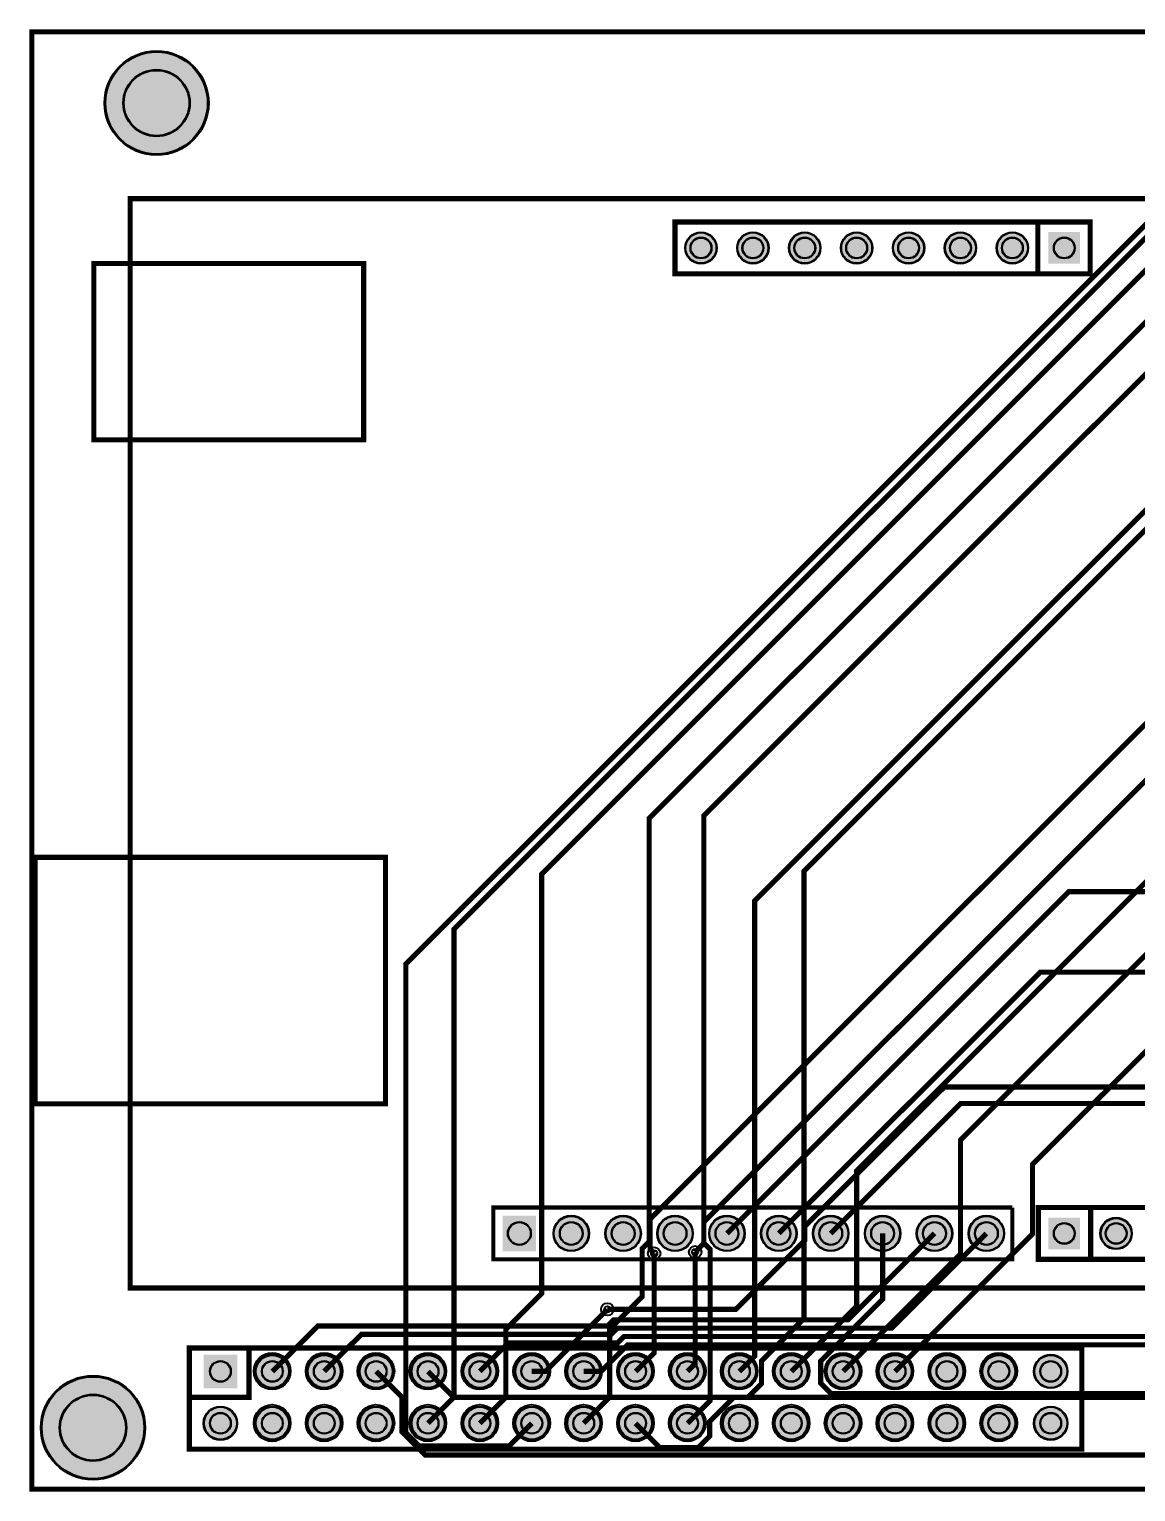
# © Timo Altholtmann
# Model space of a CAD drawing. Header units: millimetres. Extents: x 0 to 106, y 0 to 71.
# Drawn here: x -0.2 to 54, y -0.1 to 71.5 of the extents above; entities that cross this region are included whole.
import ezdxf

# ---------------------------------------------------------------- set-up
doc = ezdxf.new("R2010")
doc.units = ezdxf.units.MM
for name, color, linetype, true_color in [('BoardOutLine', 7, 'Continuous', 0xff00ff), ('BottomLayer', 7, 'Continuous', 0x0000ff), ('BottomSilkLayer', 7, 'Continuous', 0x66cc33), ('BottomSolderMaskLayer', 7, 'Continuous', 0xaa00ff), ('Hole', 7, 'Continuous', 0x222222), ('Multi-Layer', 7, 'Continuous', 0xc0c0c0), ('TopLayer', 7, 'Continuous', 0xff0000), ('TopSilkLayer', 7, 'Continuous', 0xffcc00), ('TopSolderMaskLayer', 7, 'Continuous', 0x800080)]:
    doc.layers.add(name, color=color, linetype=linetype, true_color=true_color)

msp = doc.modelspace()

# ---------------------------------------------------------------- hatches: boundary and pattern name
at = {"layer": 'BottomSolderMaskLayer'}
for points in [[(3.491, 67.88, 1), (8.592, 67.88, 1)], [(31.914, 60.782, 1), (33.465, 60.782, 1)], [(34.454, 60.782, 1), (36.005, 60.782, 1)], [(36.994, 60.782, 1), (38.545, 60.782, 1)], [(39.534, 60.782, 1), (41.085, 60.782, 1)], [(42.074, 60.782, 1), (43.625, 60.782, 1)], [(44.614, 60.782, 1), (46.165, 60.782, 1)], [(47.154, 60.782, 1), (48.705, 60.782, 1)], [(51.245, 60.007), (49.694, 60.007), (49.694, 61.558), (51.245, 61.558)], [(22.987, 13.398), (24.613, 13.398), (24.613, 11.647), (22.987, 11.647)], [(25.464, 12.522, 1), (27.215, 12.522, 1)], [(28.004, 12.522, 1), (29.755, 12.522, 1)], [(30.544, 12.522, 1), (32.295, 12.522, 1)], [(33.084, 12.522, 1), (34.835, 12.522, 1)], [(35.624, 12.522, 1), (37.375, 12.522, 1)], [(38.164, 12.522, 1), (39.915, 12.522, 1)], [(40.704, 12.522, 1), (42.455, 12.522, 1)], [(43.244, 12.522, 1), (44.995, 12.522, 1)], [(45.784, 12.522, 1), (47.535, 12.522, 1)], [(49.695, 13.298), (51.245, 13.298), (51.245, 11.747), (49.695, 11.747)], [(52.234, 12.522, 1), (53.785, 12.522, 1)], [(8.344, 4.94), (9.995, 4.94), (9.995, 6.591), (8.344, 6.591)], [(10.884, 5.766, 1), (12.535, 5.766, 1)], [(13.424, 5.766, 1), (15.075, 5.766, 1)], [(15.964, 5.766, 1), (17.615, 5.766, 1)], [(18.504, 5.766, 1), (20.155, 5.766, 1)], [(21.044, 5.766, 1), (22.695, 5.766, 1)], [(23.584, 5.766, 1), (25.235, 5.766, 1)], [(26.124, 5.766, 1), (27.775, 5.766, 1)], [(28.664, 5.766, 1), (30.315, 5.766, 1)], [(31.204, 5.766, 1), (32.855, 5.766, 1)], [(33.744, 5.766, 1), (35.395, 5.766, 1)], [(36.284, 5.766, 1), (37.935, 5.766, 1)], [(38.824, 5.766, 1), (40.475, 5.766, 1)], [(41.364, 5.766, 1), (43.015, 5.766, 1)], [(43.904, 5.766, 1), (45.555, 5.766, 1)], [(46.444, 5.766, 1), (48.095, 5.766, 1)], [(48.984, 5.766, 1), (50.635, 5.766, 1)], [(0.381, 3.008, 1), (5.482, 3.008, 1)], [(8.344, 3.226, 1), (9.995, 3.226, 1)], [(10.884, 3.226, 1), (12.535, 3.226, 1)], [(13.424, 3.226, 1), (15.075, 3.226, 1)], [(15.964, 3.226, 1), (17.615, 3.226, 1)], [(18.504, 3.226, 1), (20.155, 3.226, 1)], [(21.044, 3.226, 1), (22.695, 3.226, 1)], [(23.584, 3.226, 1), (25.235, 3.226, 1)], [(26.124, 3.226, 1), (27.775, 3.226, 1)], [(28.664, 3.226, 1), (30.315, 3.226, 1)], [(31.204, 3.226, 1), (32.855, 3.226, 1)], [(33.744, 3.226, 1), (35.395, 3.226, 1)], [(36.284, 3.226, 1), (37.935, 3.226, 1)], [(38.824, 3.226, 1), (40.475, 3.226, 1)], [(41.364, 3.226, 1), (43.015, 3.226, 1)], [(43.904, 3.226, 1), (45.555, 3.226, 1)], [(46.444, 3.226, 1), (48.095, 3.226, 1)], [(48.984, 3.226, 1), (50.635, 3.226, 1)]]:
    msp.add_hatch(color=256, dxfattribs=at).paths.add_polyline_path(points)
at = {"layer": 'Multi-Layer'}
for points in [[(31.94, 60.782, 1), (33.44, 60.782, 1)], [(34.48, 60.782, 1), (35.98, 60.782, 1)], [(37.02, 60.782, 1), (38.52, 60.782, 1)], [(39.56, 60.782, 1), (41.06, 60.782, 1)], [(42.1, 60.782, 1), (43.6, 60.782, 1)], [(44.64, 60.782, 1), (46.14, 60.782, 1)], [(47.18, 60.782, 1), (48.68, 60.782, 1)], [(51.22, 60.032), (49.72, 60.032), (49.72, 61.532), (51.22, 61.532)], [(23.012, 13.372), (24.587, 13.372), (24.587, 11.672), (23.012, 11.672)], [(25.49, 12.522, 1), (27.19, 12.522, 1)], [(28.03, 12.522, 1), (29.73, 12.522, 1)], [(30.57, 12.522, 1), (32.27, 12.522, 1)], [(33.11, 12.522, 1), (34.81, 12.522, 1)], [(35.65, 12.522, 1), (37.35, 12.522, 1)], [(38.19, 12.522, 1), (39.89, 12.522, 1)], [(40.73, 12.522, 1), (42.43, 12.522, 1)], [(43.27, 12.522, 1), (44.97, 12.522, 1)], [(45.81, 12.522, 1), (47.51, 12.522, 1)], [(49.72, 13.272), (51.22, 13.272), (51.22, 11.772), (49.72, 11.772)], [(52.26, 12.522, 1), (53.76, 12.522, 1)], [(8.369, 4.966), (9.969, 4.966), (9.969, 6.566), (8.369, 6.566)], [(10.909, 5.766, 1), (12.509, 5.766, 1)], [(13.449, 5.766, 1), (15.049, 5.766, 1)], [(15.989, 5.766, 1), (17.589, 5.766, 1)], [(18.529, 5.766, 1), (20.129, 5.766, 1)], [(21.069, 5.766, 1), (22.669, 5.766, 1)], [(23.609, 5.766, 1), (25.209, 5.766, 1)], [(26.149, 5.766, 1), (27.749, 5.766, 1)], [(28.689, 5.766, 1), (30.289, 5.766, 1)], [(31.229, 5.766, 1), (32.829, 5.766, 1)], [(33.769, 5.766, 1), (35.369, 5.766, 1)], [(36.309, 5.766, 1), (37.909, 5.766, 1)], [(38.849, 5.766, 1), (40.449, 5.766, 1)], [(41.389, 5.766, 1), (42.989, 5.766, 1)], [(43.929, 5.766, 1), (45.529, 5.766, 1)], [(46.469, 5.766, 1), (48.069, 5.766, 1)], [(49.009, 5.766, 1), (50.609, 5.766, 1)], [(8.369, 3.226, 1), (9.969, 3.226, 1)], [(10.909, 3.226, 1), (12.509, 3.226, 1)], [(13.449, 3.226, 1), (15.049, 3.226, 1)], [(15.989, 3.226, 1), (17.589, 3.226, 1)], [(18.529, 3.226, 1), (20.129, 3.226, 1)], [(21.069, 3.226, 1), (22.669, 3.226, 1)], [(23.609, 3.226, 1), (25.209, 3.226, 1)], [(26.149, 3.226, 1), (27.749, 3.226, 1)], [(28.689, 3.226, 1), (30.289, 3.226, 1)], [(31.229, 3.226, 1), (32.829, 3.226, 1)], [(33.769, 3.226, 1), (35.369, 3.226, 1)], [(36.309, 3.226, 1), (37.909, 3.226, 1)], [(38.849, 3.226, 1), (40.449, 3.226, 1)], [(41.389, 3.226, 1), (42.989, 3.226, 1)], [(43.929, 3.226, 1), (45.529, 3.226, 1)], [(46.469, 3.226, 1), (48.069, 3.226, 1)], [(49.009, 3.226, 1), (50.609, 3.226, 1)]]:
    msp.add_hatch(color=256, dxfattribs=at).paths.add_polyline_path(points)
at = {"layer": 'TopSolderMaskLayer'}
for points in [[(3.491, 67.88, 1), (8.592, 67.88, 1)], [(31.914, 60.782, 1), (33.465, 60.782, 1)], [(34.454, 60.782, 1), (36.005, 60.782, 1)], [(36.994, 60.782, 1), (38.545, 60.782, 1)], [(39.534, 60.782, 1), (41.085, 60.782, 1)], [(42.074, 60.782, 1), (43.625, 60.782, 1)], [(44.614, 60.782, 1), (46.165, 60.782, 1)], [(47.154, 60.782, 1), (48.705, 60.782, 1)], [(51.245, 60.007), (49.694, 60.007), (49.694, 61.558), (51.245, 61.558)], [(22.987, 13.398), (24.613, 13.398), (24.613, 11.647), (22.987, 11.647)], [(25.464, 12.522, 1), (27.215, 12.522, 1)], [(28.004, 12.522, 1), (29.755, 12.522, 1)], [(30.544, 12.522, 1), (32.295, 12.522, 1)], [(33.084, 12.522, 1), (34.835, 12.522, 1)], [(35.624, 12.522, 1), (37.375, 12.522, 1)], [(38.164, 12.522, 1), (39.915, 12.522, 1)], [(40.704, 12.522, 1), (42.455, 12.522, 1)], [(43.244, 12.522, 1), (44.995, 12.522, 1)], [(45.784, 12.522, 1), (47.535, 12.522, 1)], [(49.695, 13.298), (51.245, 13.298), (51.245, 11.747), (49.695, 11.747)], [(52.234, 12.522, 1), (53.785, 12.522, 1)], [(8.344, 4.94), (9.995, 4.94), (9.995, 6.591), (8.344, 6.591)], [(10.884, 5.766, 1), (12.535, 5.766, 1)], [(13.424, 5.766, 1), (15.075, 5.766, 1)], [(15.964, 5.766, 1), (17.615, 5.766, 1)], [(18.504, 5.766, 1), (20.155, 5.766, 1)], [(21.044, 5.766, 1), (22.695, 5.766, 1)], [(23.584, 5.766, 1), (25.235, 5.766, 1)], [(26.124, 5.766, 1), (27.775, 5.766, 1)], [(28.664, 5.766, 1), (30.315, 5.766, 1)], [(31.204, 5.766, 1), (32.855, 5.766, 1)], [(33.744, 5.766, 1), (35.395, 5.766, 1)], [(36.284, 5.766, 1), (37.935, 5.766, 1)], [(38.824, 5.766, 1), (40.475, 5.766, 1)], [(41.364, 5.766, 1), (43.015, 5.766, 1)], [(43.904, 5.766, 1), (45.555, 5.766, 1)], [(46.444, 5.766, 1), (48.095, 5.766, 1)], [(48.984, 5.766, 1), (50.635, 5.766, 1)], [(0.381, 3.008, 1), (5.482, 3.008, 1)], [(8.344, 3.226, 1), (9.995, 3.226, 1)], [(10.884, 3.226, 1), (12.535, 3.226, 1)], [(13.424, 3.226, 1), (15.075, 3.226, 1)], [(15.964, 3.226, 1), (17.615, 3.226, 1)], [(18.504, 3.226, 1), (20.155, 3.226, 1)], [(21.044, 3.226, 1), (22.695, 3.226, 1)], [(23.584, 3.226, 1), (25.235, 3.226, 1)], [(26.124, 3.226, 1), (27.775, 3.226, 1)], [(28.664, 3.226, 1), (30.315, 3.226, 1)], [(31.204, 3.226, 1), (32.855, 3.226, 1)], [(33.744, 3.226, 1), (35.395, 3.226, 1)], [(36.284, 3.226, 1), (37.935, 3.226, 1)], [(38.824, 3.226, 1), (40.475, 3.226, 1)], [(41.364, 3.226, 1), (43.015, 3.226, 1)], [(43.904, 3.226, 1), (45.555, 3.226, 1)], [(46.444, 3.226, 1), (48.095, 3.226, 1)], [(48.984, 3.226, 1), (50.635, 3.226, 1)]]:
    msp.add_hatch(color=256, dxfattribs=at).paths.add_polyline_path(points)

# ---------------------------------------------------------------- linework, layer by layer
at = {"layer": 'BoardOutLine', "const_width": 0.254}
msp.add_lwpolyline([(106.139, 0), (-0.061, 0), (-0.061, 71.365), (106.139, 71.365), (106.139, 0)], close=True, dxfattribs=at)
at = {"layer": 'BottomLayer', "const_width": 0.254}
for points in [[(83.49, 60.783), (80.95, 63.323), (80.95, 67.31), (80.221, 68.04), (71.062, 68.04), (67.124, 64.102), (67.124, 60.616), (35.314, 28.807), (35.314, 6.511), (34.569, 5.766)], [(65.71, 60.783), (64.132, 62.361), (54.893, 62.361), (18.242, 25.71), (18.242, 2.761), (18.881, 2.122), (23.306, 2.122), (24.409, 3.226)], [(63.17, 60.783), (62.135, 61.817), (54.993, 61.817), (20.599, 27.423), (20.599, 4.496), (19.329, 3.226)], [(55.55, 60.783), (24.895, 30.127), (24.895, 9.585), (23.139, 7.83), (23.139, 4.496), (21.869, 3.226)], [(58.09, 60.783), (30.15, 32.842), (30.15, 12.122), (29.812, 11.785), (29.812, 9.423), (28.219, 7.83), (28.219, 4.496), (26.949, 3.226)], [(68.25, 60.783), (37.732, 30.265), (37.732, 8.352), (35.65, 6.27), (35.65, 5.169), (34.978, 4.496), (34.305, 4.496), (33.118, 3.309), (33.118, 2.595), (32.562, 2.039), (30.676, 2.039), (29.489, 3.226)], [(60.63, 60.783), (32.829, 32.982), (32.829, 12.054), (33.136, 11.747), (33.136, 4.332), (32.029, 3.226)], [(71.337, 46.609), (40.31, 15.582), (40.31, 8.966), (37.109, 5.766)], [(74.037, 45.741), (45.39, 17.094), (45.39, 11.506), (39.649, 5.766)], [(76.549, 43.533), (48.916, 15.9), (48.916, 12.492), (42.189, 5.766)], [(66.273, 7.075), (63.477, 7.075), (62.422, 6.02), (62.422, 5.258), (61.849, 4.685), (39.052, 4.685), (38.548, 5.189), (38.548, 6.269), (41.58, 9.302), (41.58, 12.522)], [(30.398, 11.542), (30.398, 6.674), (29.489, 5.766)], [(32.029, 5.766), (32.402, 6.138), (32.402, 11.606)], [(24.409, 5.766), (25.069, 5.766), (28.107, 8.804)]]:
    msp.add_lwpolyline(points, dxfattribs=at)
at = {"layer": 'BottomSilkLayer', "const_width": 0.254}
msp.add_lwpolyline([(7.645, 1.956), (51.334, 1.956), (51.334, 6.909), (7.645, 6.909), (7.645, 1.956)], close=True, dxfattribs=at)
msp.add_lwpolyline([(7.772, 4.496), (10.566, 4.496), (10.566, 6.909)], dxfattribs=at)
at = {"layer": 'BottomSolderMaskLayer'}
for centre, radius in [((6.042, 67.88), 2.551), ((6.041, 67.88), 1.633), ((32.69, 60.782), 0.775), ((32.69, 60.782), 0.517), ((35.23, 60.782), 0.775), ((35.23, 60.782), 0.517), ((37.77, 60.782), 0.775), ((37.77, 60.782), 0.517), ((40.31, 60.782), 0.775), ((40.31, 60.782), 0.517), ((42.85, 60.782), 0.775), ((42.85, 60.782), 0.517), ((45.39, 60.782), 0.775), ((45.39, 60.782), 0.517), ((47.93, 60.782), 0.775), ((47.93, 60.782), 0.517), ((50.47, 60.782), 0.517), ((23.8, 12.522), 0.568), ((26.34, 12.522), 0.875), ((26.34, 12.522), 0.566), ((28.88, 12.522), 0.875), ((28.88, 12.522), 0.566), ((31.42, 12.522), 0.875), ((31.42, 12.522), 0.566), ((33.96, 12.522), 0.875), ((33.96, 12.522), 0.566), ((36.5, 12.522), 0.875), ((36.5, 12.522), 0.566), ((39.04, 12.522), 0.875), ((39.04, 12.522), 0.566), ((41.58, 12.522), 0.875), ((41.58, 12.522), 0.566), ((44.12, 12.522), 0.875), ((44.12, 12.522), 0.566), ((46.66, 12.522), 0.875), ((46.66, 12.522), 0.566), ((50.47, 12.522), 0.517), ((53.01, 12.522), 0.775), ((53.01, 12.522), 0.517), ((11.709, 5.766), 0.825), ((14.249, 5.766), 0.825), ((16.789, 5.766), 0.825), ((19.329, 5.766), 0.825), ((21.869, 5.766), 0.825), ((24.409, 5.766), 0.825), ((26.949, 5.766), 0.825), ((29.489, 5.766), 0.825), ((32.029, 5.766), 0.825), ((34.569, 5.766), 0.825), ((37.109, 5.766), 0.825), ((39.649, 5.766), 0.825), ((42.189, 5.766), 0.825), ((44.729, 5.766), 0.825), ((47.269, 5.766), 0.825), ((49.809, 5.766), 0.825), ((9.169, 5.766), 0.516), ((11.709, 5.766), 0.516), ((14.249, 5.766), 0.516), ((16.789, 5.766), 0.516), ((19.329, 5.766), 0.516), ((21.869, 5.766), 0.516), ((24.409, 5.766), 0.516), ((26.949, 5.766), 0.516), ((29.489, 5.766), 0.516), ((32.029, 5.766), 0.516), ((34.569, 5.766), 0.516), ((37.109, 5.766), 0.516), ((39.649, 5.766), 0.516), ((42.189, 5.766), 0.516), ((44.729, 5.766), 0.516), ((47.269, 5.766), 0.516), ((49.809, 5.766), 0.516), ((2.932, 3.008), 2.551), ((2.931, 3.008), 1.633), ((9.169, 3.226), 0.825), ((9.169, 3.226), 0.516), ((11.709, 3.226), 0.825), ((11.709, 3.226), 0.516), ((14.249, 3.226), 0.825), ((14.249, 3.226), 0.516), ((16.789, 3.226), 0.825), ((16.789, 3.226), 0.516), ((19.329, 3.226), 0.825), ((19.329, 3.226), 0.516), ((21.869, 3.226), 0.825), ((21.869, 3.226), 0.516), ((24.409, 3.226), 0.825), ((24.409, 3.226), 0.516), ((26.949, 3.226), 0.825), ((26.949, 3.226), 0.516), ((29.489, 3.226), 0.825), ((29.489, 3.226), 0.516), ((32.029, 3.226), 0.825), ((32.029, 3.226), 0.516), ((34.569, 3.226), 0.825), ((34.569, 3.226), 0.516), ((37.109, 3.226), 0.825), ((37.109, 3.226), 0.516), ((39.649, 3.226), 0.825), ((39.649, 3.226), 0.516), ((42.189, 3.226), 0.825), ((42.189, 3.226), 0.516), ((44.729, 3.226), 0.825), ((44.729, 3.226), 0.516), ((47.269, 3.226), 0.825), ((47.269, 3.226), 0.516), ((49.809, 3.226), 0.825), ((49.809, 3.226), 0.516)]:
    msp.add_circle(centre, radius, dxfattribs=at)
at = {"layer": 'Hole'}
for centre in [(30.398, 11.542), (32.402, 11.606), (28.107, 8.804)]:
    msp.add_circle(centre, 0.153, dxfattribs=at)
at = {"layer": 'Multi-Layer'}
for centre, radius in [((6.042, 67.88), 2.5), ((6.041, 67.88), 1.6), ((32.69, 60.782), 0.75), ((32.69, 60.782), 0.5), ((35.23, 60.782), 0.75), ((35.23, 60.782), 0.5), ((37.77, 60.782), 0.75), ((37.77, 60.782), 0.5), ((40.31, 60.782), 0.75), ((40.31, 60.782), 0.5), ((42.85, 60.782), 0.75), ((42.85, 60.782), 0.5), ((45.39, 60.782), 0.75), ((45.39, 60.782), 0.5), ((47.93, 60.782), 0.75), ((47.93, 60.782), 0.5), ((50.47, 60.782), 0.5), ((23.8, 12.522), 0.55), ((26.34, 12.522), 0.85), ((26.34, 12.522), 0.55), ((28.88, 12.522), 0.85), ((28.88, 12.522), 0.55), ((31.42, 12.522), 0.85), ((31.42, 12.522), 0.55), ((33.96, 12.522), 0.85), ((33.96, 12.522), 0.55), ((36.5, 12.522), 0.85), ((36.5, 12.522), 0.55), ((39.04, 12.522), 0.85), ((39.04, 12.522), 0.55), ((41.58, 12.522), 0.85), ((41.58, 12.522), 0.55), ((44.12, 12.522), 0.85), ((44.12, 12.522), 0.55), ((46.66, 12.522), 0.85), ((46.66, 12.522), 0.55), ((50.47, 12.522), 0.5), ((53.01, 12.522), 0.75), ((53.01, 12.522), 0.5), ((30.398, 11.542), 0.305), ((32.402, 11.606), 0.305), ((28.107, 8.804), 0.305), ((11.709, 5.766), 0.8), ((14.249, 5.766), 0.8), ((16.789, 5.766), 0.8), ((19.329, 5.766), 0.8), ((21.869, 5.766), 0.8), ((24.409, 5.766), 0.8), ((26.949, 5.766), 0.8), ((29.489, 5.766), 0.8), ((32.029, 5.766), 0.8), ((34.569, 5.766), 0.8), ((37.109, 5.766), 0.8), ((39.649, 5.766), 0.8), ((42.189, 5.766), 0.8), ((44.729, 5.766), 0.8), ((47.269, 5.766), 0.8), ((49.809, 5.766), 0.8), ((9.169, 5.766), 0.5), ((11.709, 5.766), 0.5), ((14.249, 5.766), 0.5), ((16.789, 5.766), 0.5), ((19.329, 5.766), 0.5), ((21.869, 5.766), 0.5), ((24.409, 5.766), 0.5), ((26.949, 5.766), 0.5), ((29.489, 5.766), 0.5), ((32.029, 5.766), 0.5), ((34.569, 5.766), 0.5), ((37.109, 5.766), 0.5), ((39.649, 5.766), 0.5), ((42.189, 5.766), 0.5), ((44.729, 5.766), 0.5), ((47.269, 5.766), 0.5), ((49.809, 5.766), 0.5), ((2.932, 3.008), 2.5), ((2.931, 3.008), 1.6), ((9.169, 3.226), 0.8), ((9.169, 3.226), 0.5), ((11.709, 3.226), 0.8), ((11.709, 3.226), 0.5), ((14.249, 3.226), 0.8), ((14.249, 3.226), 0.5), ((16.789, 3.226), 0.8), ((16.789, 3.226), 0.5), ((19.329, 3.226), 0.8), ((19.329, 3.226), 0.5), ((21.869, 3.226), 0.8), ((21.869, 3.226), 0.5), ((24.409, 3.226), 0.8), ((24.409, 3.226), 0.5), ((26.949, 3.226), 0.8), ((26.949, 3.226), 0.5), ((29.489, 3.226), 0.8), ((29.489, 3.226), 0.5), ((32.029, 3.226), 0.8), ((32.029, 3.226), 0.5), ((34.569, 3.226), 0.8), ((34.569, 3.226), 0.5), ((37.109, 3.226), 0.8), ((37.109, 3.226), 0.5), ((39.649, 3.226), 0.8), ((39.649, 3.226), 0.5), ((42.189, 3.226), 0.8), ((42.189, 3.226), 0.5), ((44.729, 3.226), 0.8), ((44.729, 3.226), 0.5), ((47.269, 3.226), 0.8), ((47.269, 3.226), 0.5), ((49.809, 3.226), 0.8), ((49.809, 3.226), 0.5)]:
    msp.add_circle(centre, radius, dxfattribs=at)
at = {"layer": 'TopLayer', "const_width": 0.254}
for points in [[(78.41, 60.783), (77.756, 60.783), (30.204, 13.231), (30.204, 11.736), (30.398, 11.542)], [(80.95, 60.783), (80.533, 60.783), (32.829, 13.079), (32.829, 12.034), (32.402, 11.606)], [(28.107, 8.804), (34.394, 8.804), (37.77, 12.18), (37.77, 12.863), (44.599, 19.692), (68.677, 19.692), (77.16, 28.176), (96.603, 28.176), (98.73, 30.302)], [(33.96, 12.522), (50.697, 29.26), (83.355, 29.26)], [(98.73, 27.762), (82.926, 27.762), (69.796, 14.633), (66.196, 14.633), (64.44, 12.877), (64.44, 12.32), (59.599, 7.478), (28.929, 7.478), (28.606, 7.155), (23.258, 7.155), (21.869, 5.766)], [(98.73, 25.222), (82.439, 25.222), (64.287, 7.07), (29.098, 7.07), (27.794, 5.766), (26.949, 5.766)], [(36.5, 12.522), (49.296, 25.319), (72.129, 25.319)], [(39.04, 12.522), (45.403, 18.886), (72.091, 18.886)], [(101.27, 15.062), (102.451, 13.881), (102.451, 6.44), (97.683, 1.672), (19.196, 1.672), (18.059, 2.808), (18.059, 4.496), (16.789, 5.766)], [(98.73, 15.062), (99.927, 13.866), (99.927, 4.492), (97.514, 2.08), (60.871, 2.08), (59.882, 3.069), (59.882, 3.783), (59.169, 4.496), (20.599, 4.496), (19.329, 5.766)], [(11.709, 5.766), (13.934, 7.99), (28.121, 7.99), (28.425, 8.294), (39.891, 8.294), (44.12, 12.522)], [(14.249, 5.766), (16.066, 7.582), (28.29, 7.582), (28.594, 7.886), (42.023, 7.886), (46.66, 12.522)]]:
    msp.add_lwpolyline(points, dxfattribs=at)
at = {"layer": 'TopSilkLayer', "const_width": 0.254}
for points in [[(4.75, 63.195), (103.81, 63.195), (103.81, 9.855), (4.75, 9.855), (4.75, 63.195)], [(31.42, 59.512), (31.42, 62.052), (51.74, 62.052), (51.74, 59.512), (31.42, 59.512)], [(2.972, 60.02), (16.18, 60.02), (16.18, 51.384), (2.972, 51.384), (2.972, 60.02)], [(0.102, 30.937), (17.247, 30.937), (17.247, 18.872), (0.102, 18.872), (0.102, 30.937)], [(69.52, 13.792), (69.52, 11.252), (49.2, 11.252), (49.2, 13.792), (69.52, 13.792)]]:
    msp.add_lwpolyline(points, close=True, dxfattribs=at)
at = {"layer": 'TopSilkLayer'}
for points, const_width in [([(49.176, 59.512), (49.176, 62.052)], 0.254), ([(24.435, 13.792), (22.53, 13.792), (22.53, 11.252), (47.93, 11.252), (47.93, 13.792)], 0.203), ([(47.93, 13.792), (24.435, 13.792)], 0.203), ([(51.763, 13.792), (51.763, 11.252)], 0.254)]:
    msp.add_lwpolyline(points, dxfattribs=dict(at, const_width=const_width))
for centre, radius in [((6.042, 67.88), 2.5), ((11.701, 5.778), 0.9), ((14.242, 5.778), 0.9), ((16.782, 5.778), 0.9), ((19.322, 5.778), 0.9), ((21.862, 5.778), 0.9), ((24.402, 5.778), 0.9), ((26.942, 5.778), 0.9), ((29.482, 5.778), 0.9), ((32.022, 5.778), 0.9), ((34.562, 5.778), 0.9), ((37.102, 5.778), 0.9), ((39.642, 5.778), 0.9), ((42.182, 5.778), 0.9), ((44.722, 5.778), 0.9), ((47.262, 5.778), 0.9), ((2.932, 3.008), 2.5), ((11.701, 3.238), 0.9), ((14.242, 3.238), 0.9), ((16.782, 3.238), 0.9), ((19.322, 3.238), 0.9), ((21.862, 3.238), 0.9), ((24.402, 3.238), 0.9), ((26.942, 3.238), 0.9), ((29.482, 3.238), 0.9), ((32.022, 3.238), 0.9), ((34.562, 3.238), 0.9), ((37.102, 3.238), 0.9), ((39.642, 3.238), 0.9), ((42.182, 3.238), 0.9), ((44.722, 3.238), 0.9), ((47.262, 3.238), 0.9)]:
    msp.add_circle(centre, radius, dxfattribs=at)
at = {"layer": 'TopSolderMaskLayer'}
for centre, radius in [((6.042, 67.88), 2.551), ((6.041, 67.88), 1.633), ((32.69, 60.782), 0.775), ((32.69, 60.782), 0.517), ((35.23, 60.782), 0.775), ((35.23, 60.782), 0.517), ((37.77, 60.782), 0.775), ((37.77, 60.782), 0.517), ((40.31, 60.782), 0.775), ((40.31, 60.782), 0.517), ((42.85, 60.782), 0.775), ((42.85, 60.782), 0.517), ((45.39, 60.782), 0.775), ((45.39, 60.782), 0.517), ((47.93, 60.782), 0.775), ((47.93, 60.782), 0.517), ((50.47, 60.782), 0.517), ((23.8, 12.522), 0.568), ((26.34, 12.522), 0.875), ((26.34, 12.522), 0.566), ((28.88, 12.522), 0.875), ((28.88, 12.522), 0.566), ((31.42, 12.522), 0.875), ((31.42, 12.522), 0.566), ((33.96, 12.522), 0.875), ((33.96, 12.522), 0.566), ((36.5, 12.522), 0.875), ((36.5, 12.522), 0.566), ((39.04, 12.522), 0.875), ((39.04, 12.522), 0.566), ((41.58, 12.522), 0.875), ((41.58, 12.522), 0.566), ((44.12, 12.522), 0.875), ((44.12, 12.522), 0.566), ((46.66, 12.522), 0.875), ((46.66, 12.522), 0.566), ((50.47, 12.522), 0.517), ((53.01, 12.522), 0.775), ((53.01, 12.522), 0.517), ((11.709, 5.766), 0.825), ((14.249, 5.766), 0.825), ((16.789, 5.766), 0.825), ((19.329, 5.766), 0.825), ((21.869, 5.766), 0.825), ((24.409, 5.766), 0.825), ((26.949, 5.766), 0.825), ((29.489, 5.766), 0.825), ((32.029, 5.766), 0.825), ((34.569, 5.766), 0.825), ((37.109, 5.766), 0.825), ((39.649, 5.766), 0.825), ((42.189, 5.766), 0.825), ((44.729, 5.766), 0.825), ((47.269, 5.766), 0.825), ((49.809, 5.766), 0.825), ((9.169, 5.766), 0.516), ((11.709, 5.766), 0.516), ((14.249, 5.766), 0.516), ((16.789, 5.766), 0.516), ((19.329, 5.766), 0.516), ((21.869, 5.766), 0.516), ((24.409, 5.766), 0.516), ((26.949, 5.766), 0.516), ((29.489, 5.766), 0.516), ((32.029, 5.766), 0.516), ((34.569, 5.766), 0.516), ((37.109, 5.766), 0.516), ((39.649, 5.766), 0.516), ((42.189, 5.766), 0.516), ((44.729, 5.766), 0.516), ((47.269, 5.766), 0.516), ((49.809, 5.766), 0.516), ((2.932, 3.008), 2.551), ((2.931, 3.008), 1.633), ((9.169, 3.226), 0.825), ((9.169, 3.226), 0.516), ((11.709, 3.226), 0.825), ((11.709, 3.226), 0.516), ((14.249, 3.226), 0.825), ((14.249, 3.226), 0.516), ((16.789, 3.226), 0.825), ((16.789, 3.226), 0.516), ((19.329, 3.226), 0.825), ((19.329, 3.226), 0.516), ((21.869, 3.226), 0.825), ((21.869, 3.226), 0.516), ((24.409, 3.226), 0.825), ((24.409, 3.226), 0.516), ((26.949, 3.226), 0.825), ((26.949, 3.226), 0.516), ((29.489, 3.226), 0.825), ((29.489, 3.226), 0.516), ((32.029, 3.226), 0.825), ((32.029, 3.226), 0.516), ((34.569, 3.226), 0.825), ((34.569, 3.226), 0.516), ((37.109, 3.226), 0.825), ((37.109, 3.226), 0.516), ((39.649, 3.226), 0.825), ((39.649, 3.226), 0.516), ((42.189, 3.226), 0.825), ((42.189, 3.226), 0.516), ((44.729, 3.226), 0.825), ((44.729, 3.226), 0.516), ((47.269, 3.226), 0.825), ((47.269, 3.226), 0.516), ((49.809, 3.226), 0.825), ((49.809, 3.226), 0.516)]:
    msp.add_circle(centre, radius, dxfattribs=at)

doc.saveas('drawing.dxf')
